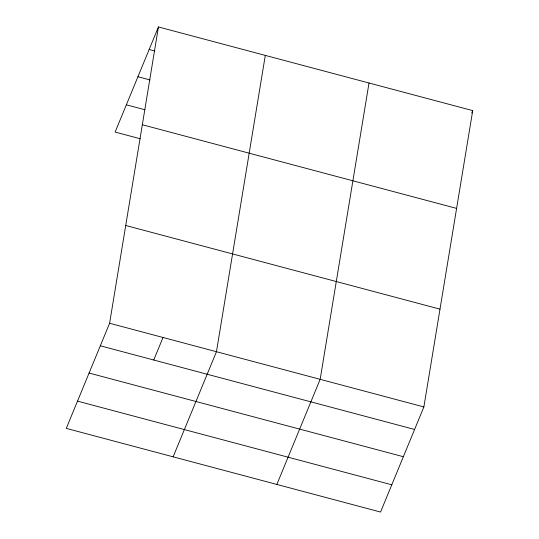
<?xml version="1.0" encoding="UTF-8"?>
<svg xmlns="http://www.w3.org/2000/svg" width="539" height="539" viewBox="0 0 539 539"><rect width="100%" height="100%" fill="white"/><g stroke="black" fill="none" stroke-linecap="round" stroke-linejoin="round"><path stroke-width="0.81" d="M109.606 323.265L158.446 26.95L472.723 110.616L423.876 406.938L380.554 512.05L66.277 428.384L109.606 323.265L423.876 406.938M265.303 55.396L216.456 351.718L173.134 456.829M369.013 83.006L320.166 379.328L276.844 484.44M158.446 26.95L115.124 132.062L140.214 138.745M153.743 360.018L163.027 337.488M471.76 112.947L472.723 110.616M149.162 49.48L154.828 50.989M137.93 76.733L150.071 79.967M126.355 104.809L144.971 109.767M142.33 124.738L456.607 208.404M125.722 225.484L439.999 309.15M100.315 345.795L414.592 429.462M89.083 373.049L403.361 456.715M77.508 401.131L391.786 484.797"/></g></svg>
